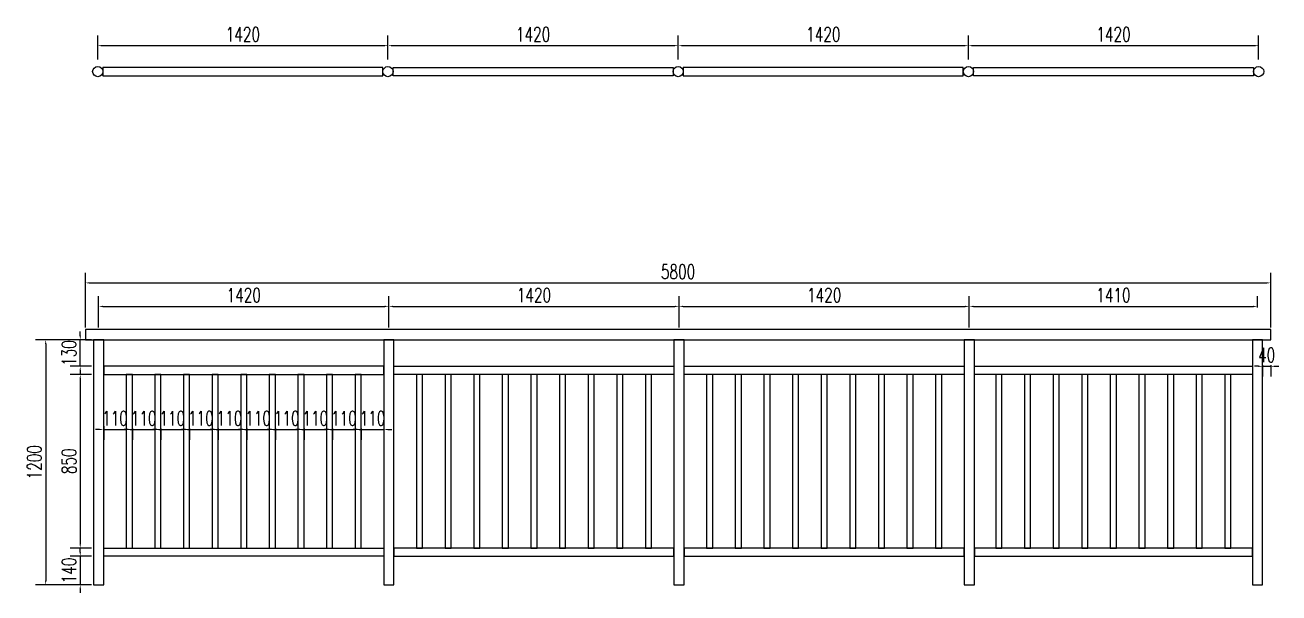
# Model space of a CAD drawing. Header units: millimetres. Extents: x -2430464 to 225692, y -180 to 1805330.
# Drawn here: x -1403100 to -1396965, y 608733 to 611515 of the extents above; entities that cross this region are included whole.
import ezdxf

# ---------------------------------------------------------------- set-up
doc = ezdxf.new("R2010")
doc.units = ezdxf.units.MM
doc.header["$LTSCALE"] = 1000
doc.layers.get('0').update_dxf_attribs({"linetype": 'CONTINUOUS'})
doc.layers.get('DEFPOINTS').update_dxf_attribs({"linetype": 'CONTINUOUS'})
for name, color, linetype in [('W-PLASTIC_RAILINGS塑木栏杆', 6, 'CONTINUOUS'), ('W-WOOD_FLOOR木地板', 30, 'CONTINUOUS'), ('景-通用-文字', 7, 'CONTINUOUS')]:
    doc.layers.add(name, color=color, linetype=linetype)
doc.styles.add('STANDARD_T3', font='simplex.shx', dxfattribs={"width": 0.7, "bigfont": 'gbcbig.shx'})
doc.dimstyles.new('W&&20', dxfattribs={"dimtxt": 70, "dimasz": 20, "dimexe": 50, "dimexo": 60, "dimgap": 20, "dimtad": 1, "dimdec": 0, "dimzin": 0, "dimdsep": 46, "dimtxsty": 'STANDARD_T3', "dimcen": 0.09, "dimclrd": 1, "dimclre": 1, "dimclrt": 7, "dimazin": 2, "dimtfac": 1, "dimtdec": 0, "dimtix": 1, "dimtmove": 2, "dimatfit": 3, "dimfxl": 0, "dimtolj": 1, "dimtzin": 0, "dimarcsym": 0})

# ---------------------------------------------------------------- blocks, each defined once
blk = doc.blocks.new('*U1873')
at = {"layer": 'W-PLASTIC_RAILINGS塑木栏杆'}
blk.add_lwpolyline([(-15, -420), (15, -420), (15, 430), (-15, 430)], close=True, dxfattribs=at)
blk = doc.blocks.new('*U1874')
at = {"layer": 'W-PLASTIC_RAILINGS塑木栏杆', "color": 0, "linetype": 'ByBlock', "lineweight": -2, "transparency": 16777216}
for p in [(0, 0), (140, 0), (280, 0), (420, 0), (560, 0), (700, 0), (840, 0), (980, 0), (1120, 0)]:
    blk.add_blockref('*U1873', p, dxfattribs=at)
blk = doc.blocks.new('*D1890')
at = {"layer": 'DEFPOINTS', "color": 0, "transparency": 16777216}
for p in [(-1402805, 609973.4), (-1402999, 608773.4), (-1402765, 608773.4)]:
    blk.add_point(p, dxfattribs=at)
at = {"layer": 'W-WOOD_FLOOR木地板', "color": 1, "lineweight": -2, "transparency": 16777216}
for p, q in [((-1402865, 609973.4), (-1403049, 609973.4)), ((-1402999, 609953.4), (-1402999, 608793.4)), ((-1402825, 608773.4), (-1403049, 608773.4))]:
    blk.add_line(p, q, dxfattribs=at)
at = {"layer": 'W-WOOD_FLOOR木地板', "color": 1, "transparency": 16777216}
for points in [[(-1403002.3, 609953.4), (-1402995.7, 609953.4), (-1402999, 609973.4)], [(-1403002.3, 608793.4), (-1402995.7, 608793.4), (-1402999, 608773.4)]]:
    blk.add_solid(points, dxfattribs=at)
at = {"layer": 'W-WOOD_FLOOR木地板', "color": 7, "transparency": 16777216, "insert": (-1403054, 609373.4), "char_height": 70, "attachment_point": 5, "rotation": 90, "style": 'STANDARD_T3'}
blk.add_mtext('\\A1;1200', dxfattribs=at)
blk = doc.blocks.new('*D1879')
at = {"layer": 'DEFPOINTS', "color": 0, "transparency": 16777216}
for p in [(-1402715, 609803.4), (-1402830, 608953.4), (-1402715, 608953.4)]:
    blk.add_point(p, dxfattribs=at)
at = {"layer": 'W-WOOD_FLOOR木地板', "color": 1, "lineweight": -2, "transparency": 16777216}
for p, q in [((-1402775, 609803.4), (-1402880, 609803.4)), ((-1402830, 609783.4), (-1402830, 608973.4)), ((-1402775, 608953.4), (-1402880, 608953.4))]:
    blk.add_line(p, q, dxfattribs=at)
at = {"layer": 'W-WOOD_FLOOR木地板', "color": 1, "transparency": 16777216}
for points in [[(-1402833.3, 609783.4), (-1402826.7, 609783.4), (-1402830, 609803.4)], [(-1402833.3, 608973.4), (-1402826.7, 608973.4), (-1402830, 608953.4)]]:
    blk.add_solid(points, dxfattribs=at)
at = {"layer": 'W-WOOD_FLOOR木地板', "color": 7, "transparency": 16777216, "insert": (-1402885, 609378.4), "char_height": 70, "attachment_point": 5, "rotation": 90, "style": 'STANDARD_T3'}
blk.add_mtext('\\A1;850', dxfattribs=at)
blk = doc.blocks.new('*D1880')
at = {"layer": 'DEFPOINTS', "color": 0, "transparency": 16777216}
for p in [(-1402830, 609973.4), (-1402715, 609973.4), (-1402715, 609843.4)]:
    blk.add_point(p, dxfattribs=at)
at = {"layer": 'W-WOOD_FLOOR木地板', "color": 1, "lineweight": -2, "transparency": 16777216}
for p, q in [((-1402830, 609993.4), (-1402830, 610013.4)), ((-1402775, 609973.4), (-1402880, 609973.4)), ((-1402830, 609843.4), (-1402830, 609973.4)), ((-1402775, 609843.4), (-1402880, 609843.4)), ((-1402830, 609823.4), (-1402830, 609803.4))]:
    blk.add_line(p, q, dxfattribs=at)
at = {"layer": 'W-WOOD_FLOOR木地板', "color": 1, "transparency": 16777216}
for points in [[(-1402833.3, 609993.4), (-1402826.7, 609993.4), (-1402830, 609973.4)], [(-1402833.3, 609823.4), (-1402826.7, 609823.4), (-1402830, 609843.4)]]:
    blk.add_solid(points, dxfattribs=at)
at = {"layer": 'W-WOOD_FLOOR木地板', "color": 7, "transparency": 16777216, "insert": (-1402885, 609908.4), "char_height": 70, "attachment_point": 5, "rotation": 90, "style": 'STANDARD_T3'}
blk.add_mtext('\\A1;130', dxfattribs=at)
blk = doc.blocks.new('*D1891')
at = {"layer": 'DEFPOINTS', "color": 0, "transparency": 16777216}
for p in [(-1402715, 608913.4), (-1402829.9, 608773.4), (-1402715, 608773.4)]:
    blk.add_point(p, dxfattribs=at)
at = {"layer": 'W-WOOD_FLOOR木地板', "color": 1, "lineweight": -2, "transparency": 16777216}
for p, q in [((-1402775, 608913.4), (-1402879.9, 608913.4)), ((-1402829.9, 608933.4), (-1402829.9, 608953.4)), ((-1402829.9, 608913.4), (-1402829.9, 608773.4)), ((-1402775, 608773.4), (-1402879.9, 608773.4)), ((-1402829.9, 608753.4), (-1402829.9, 608733.4))]:
    blk.add_line(p, q, dxfattribs=at)
at = {"layer": 'W-WOOD_FLOOR木地板', "color": 1, "transparency": 16777216}
for points in [[(-1402833.3, 608933.4), (-1402826.6, 608933.4), (-1402829.9, 608913.4)], [(-1402833.3, 608753.4), (-1402826.6, 608753.4), (-1402829.9, 608773.4)]]:
    blk.add_solid(points, dxfattribs=at)
at = {"layer": 'W-WOOD_FLOOR木地板', "color": 7, "transparency": 16777216, "insert": (-1402884.9, 608843.4), "char_height": 70, "attachment_point": 5, "rotation": 90, "style": 'STANDARD_T3'}
blk.add_mtext('\\A1;140', dxfattribs=at)
blk = doc.blocks.new('*D1892')
at = {"layer": 'DEFPOINTS', "color": 0, "transparency": 16777216}
for p in [(-1401320, 610136.9), (-1402740, 609973.4), (-1401320, 609973.4)]:
    blk.add_point(p, dxfattribs=at)
at = {"layer": 'W-WOOD_FLOOR木地板', "color": 1, "lineweight": -2, "transparency": 16777216}
for p, q in [((-1402740, 610033.4), (-1402740, 610186.9)), ((-1401320, 610033.4), (-1401320, 610186.9)), ((-1402720, 610136.9), (-1401340, 610136.9))]:
    blk.add_line(p, q, dxfattribs=at)
at = {"layer": 'W-WOOD_FLOOR木地板', "color": 1, "transparency": 16777216}
for points in [[(-1402720, 610140.2), (-1402720, 610133.6), (-1402740, 610136.9)], [(-1401340, 610140.2), (-1401340, 610133.6), (-1401320, 610136.9)]]:
    blk.add_solid(points, dxfattribs=at)
at = {"layer": 'W-WOOD_FLOOR木地板', "color": 7, "transparency": 16777216, "insert": (-1402030, 610191.9), "char_height": 70, "attachment_point": 5, "style": 'STANDARD_T3'}
blk.add_mtext('\\A1;1420', dxfattribs=at)
blk = doc.blocks.new('*D1893')
at = {"layer": 'DEFPOINTS', "color": 0, "transparency": 16777216}
for p in [(-1399900, 610136.9), (-1401320, 609973.4), (-1399900, 609973.4)]:
    blk.add_point(p, dxfattribs=at)
at = {"layer": 'W-WOOD_FLOOR木地板', "color": 1, "lineweight": -2, "transparency": 16777216}
for p, q in [((-1401320, 610033.4), (-1401320, 610186.9)), ((-1399900, 610033.4), (-1399900, 610186.9)), ((-1401300, 610136.9), (-1399920, 610136.9))]:
    blk.add_line(p, q, dxfattribs=at)
at = {"layer": 'W-WOOD_FLOOR木地板', "color": 1, "transparency": 16777216}
for points in [[(-1401300, 610140.2), (-1401300, 610133.6), (-1401320, 610136.9)], [(-1399920, 610140.2), (-1399920, 610133.6), (-1399900, 610136.9)]]:
    blk.add_solid(points, dxfattribs=at)
at = {"layer": 'W-WOOD_FLOOR木地板', "color": 7, "transparency": 16777216, "insert": (-1400610, 610191.9), "char_height": 70, "attachment_point": 5, "style": 'STANDARD_T3'}
blk.add_mtext('\\A1;1420', dxfattribs=at)
blk = doc.blocks.new('*D1894')
at = {"layer": 'DEFPOINTS', "color": 0, "transparency": 16777216}
for p in [(-1398480, 610136.9), (-1399900, 609973.4), (-1398480, 609973.4)]:
    blk.add_point(p, dxfattribs=at)
at = {"layer": 'W-WOOD_FLOOR木地板', "color": 1, "lineweight": -2, "transparency": 16777216}
for p, q in [((-1399900, 610033.4), (-1399900, 610186.9)), ((-1398480, 610033.4), (-1398480, 610186.9)), ((-1399880, 610136.9), (-1398500, 610136.9))]:
    blk.add_line(p, q, dxfattribs=at)
at = {"layer": 'W-WOOD_FLOOR木地板', "color": 1, "transparency": 16777216}
for points in [[(-1399880, 610140.2), (-1399880, 610133.6), (-1399900, 610136.9)], [(-1398500, 610140.2), (-1398500, 610133.6), (-1398480, 610136.9)]]:
    blk.add_solid(points, dxfattribs=at)
at = {"layer": 'W-WOOD_FLOOR木地板', "color": 7, "transparency": 16777216, "insert": (-1399190, 610191.9), "char_height": 70, "attachment_point": 5, "style": 'STANDARD_T3'}
blk.add_mtext('\\A1;1420', dxfattribs=at)
blk = doc.blocks.new('*D1895')
at = {"layer": 'DEFPOINTS', "color": 0, "transparency": 16777216}
for p in [(-1402715, 609610.9), (-1402605, 609610.9), (-1402605, 609533.9)]:
    blk.add_point(p, dxfattribs=at)
at = {"layer": 'W-WOOD_FLOOR木地板', "color": 1, "lineweight": -2, "transparency": 16777216}
for p, q in [((-1402735, 609533.9), (-1402755, 609533.9)), ((-1402715, 609550.9), (-1402715, 609483.9)), ((-1402715, 609533.9), (-1402605, 609533.9)), ((-1402605, 609550.9), (-1402605, 609483.9)), ((-1402585, 609533.9), (-1402565, 609533.9))]:
    blk.add_line(p, q, dxfattribs=at)
at = {"layer": 'W-WOOD_FLOOR木地板', "color": 1, "transparency": 16777216}
for points in [[(-1402735, 609537.2), (-1402735, 609530.6), (-1402715, 609533.9)], [(-1402585, 609537.2), (-1402585, 609530.6), (-1402605, 609533.9)]]:
    blk.add_solid(points, dxfattribs=at)
at = {"layer": 'W-WOOD_FLOOR木地板', "color": 7, "transparency": 16777216, "insert": (-1402660, 609588.9), "char_height": 70, "attachment_point": 5, "style": 'STANDARD_T3'}
blk.add_mtext('\\A1;110', dxfattribs=at)
blk = doc.blocks.new('*D1881')
at = {"layer": 'DEFPOINTS', "color": 0, "transparency": 16777216}
for p in [(-1401735, 609657.8), (-1401625, 609657.8), (-1401625, 609533.9)]:
    blk.add_point(p, dxfattribs=at)
at = {"layer": '景-通用-文字', "color": 1, "lineweight": -2, "transparency": 16777216}
for p, q in [((-1401755, 609533.9), (-1401775, 609533.9)), ((-1401735, 609538.9), (-1401735, 609483.9)), ((-1401735, 609533.9), (-1401625, 609533.9)), ((-1401625, 609538.9), (-1401625, 609483.9)), ((-1401605, 609533.9), (-1401585, 609533.9))]:
    blk.add_line(p, q, dxfattribs=at)
at = {"layer": '景-通用-文字', "color": 1, "transparency": 16777216}
for points in [[(-1401755, 609537.2), (-1401755, 609530.6), (-1401735, 609533.9)], [(-1401605, 609537.2), (-1401605, 609530.6), (-1401625, 609533.9)]]:
    blk.add_solid(points, dxfattribs=at)
at = {"layer": '景-通用-文字', "color": 7, "transparency": 16777216, "insert": (-1401680, 609588.9), "char_height": 70, "attachment_point": 5, "style": 'STANDARD_T3'}
blk.add_mtext('\\A1;110', dxfattribs=at)
blk = doc.blocks.new('*D1882')
at = {"layer": 'DEFPOINTS', "color": 0, "transparency": 16777216}
for p in [(-1401455, 609657.8), (-1401345, 609657.8), (-1401345, 609533.9)]:
    blk.add_point(p, dxfattribs=at)
at = {"layer": '景-通用-文字', "color": 1, "lineweight": -2, "transparency": 16777216}
for p, q in [((-1401475, 609533.9), (-1401495, 609533.9)), ((-1401455, 609538.9), (-1401455, 609483.9)), ((-1401455, 609533.9), (-1401345, 609533.9)), ((-1401345, 609538.9), (-1401345, 609483.9)), ((-1401325, 609533.9), (-1401305, 609533.9))]:
    blk.add_line(p, q, dxfattribs=at)
at = {"layer": '景-通用-文字', "color": 1, "transparency": 16777216}
for points in [[(-1401475, 609537.2), (-1401475, 609530.6), (-1401455, 609533.9)], [(-1401325, 609537.2), (-1401325, 609530.6), (-1401345, 609533.9)]]:
    blk.add_solid(points, dxfattribs=at)
at = {"layer": '景-通用-文字', "color": 7, "transparency": 16777216, "insert": (-1401400, 609588.9), "char_height": 70, "attachment_point": 5, "style": 'STANDARD_T3'}
blk.add_mtext('\\A1;110', dxfattribs=at)
blk = doc.blocks.new('*D1886')
at = {"layer": 'DEFPOINTS', "color": 0, "transparency": 16777216}
for p in [(-1401595, 609657.8), (-1401485, 609657.8), (-1401485, 609533.9)]:
    blk.add_point(p, dxfattribs=at)
at = {"layer": '景-通用-文字', "color": 1, "lineweight": -2, "transparency": 16777216}
for p, q in [((-1401615, 609533.9), (-1401635, 609533.9)), ((-1401595, 609538.9), (-1401595, 609483.9)), ((-1401595, 609533.9), (-1401485, 609533.9)), ((-1401485, 609538.9), (-1401485, 609483.9)), ((-1401465, 609533.9), (-1401445, 609533.9))]:
    blk.add_line(p, q, dxfattribs=at)
at = {"layer": '景-通用-文字', "color": 1, "transparency": 16777216}
for points in [[(-1401615, 609537.2), (-1401615, 609530.6), (-1401595, 609533.9)], [(-1401465, 609537.2), (-1401465, 609530.6), (-1401485, 609533.9)]]:
    blk.add_solid(points, dxfattribs=at)
at = {"layer": '景-通用-文字', "color": 7, "transparency": 16777216, "insert": (-1401540, 609588.9), "char_height": 70, "attachment_point": 5, "style": 'STANDARD_T3'}
blk.add_mtext('\\A1;110', dxfattribs=at)
blk = doc.blocks.new('*D1887')
at = {"layer": 'DEFPOINTS', "color": 0, "transparency": 16777216}
for p in [(-1401875, 609657.8), (-1401765, 609657.8), (-1401765, 609533.9)]:
    blk.add_point(p, dxfattribs=at)
at = {"layer": '景-通用-文字', "color": 1, "lineweight": -2, "transparency": 16777216}
for p, q in [((-1401895, 609533.9), (-1401915, 609533.9)), ((-1401875, 609538.9), (-1401875, 609483.9)), ((-1401875, 609533.9), (-1401765, 609533.9)), ((-1401765, 609538.9), (-1401765, 609483.9)), ((-1401745, 609533.9), (-1401725, 609533.9))]:
    blk.add_line(p, q, dxfattribs=at)
at = {"layer": '景-通用-文字', "color": 1, "transparency": 16777216}
for points in [[(-1401895, 609537.2), (-1401895, 609530.6), (-1401875, 609533.9)], [(-1401745, 609537.2), (-1401745, 609530.6), (-1401765, 609533.9)]]:
    blk.add_solid(points, dxfattribs=at)
at = {"layer": '景-通用-文字', "color": 7, "transparency": 16777216, "insert": (-1401820, 609588.9), "char_height": 70, "attachment_point": 5, "style": 'STANDARD_T3'}
blk.add_mtext('\\A1;110', dxfattribs=at)
blk = doc.blocks.new('*D1888')
at = {"layer": 'DEFPOINTS', "color": 0, "transparency": 16777216}
for p in [(-1402015, 609657.8), (-1401905, 609657.8), (-1401905, 609533.9)]:
    blk.add_point(p, dxfattribs=at)
at = {"layer": '景-通用-文字', "color": 1, "lineweight": -2, "transparency": 16777216}
for p, q in [((-1402035, 609533.9), (-1402055, 609533.9)), ((-1402015, 609538.9), (-1402015, 609483.9)), ((-1402015, 609533.9), (-1401905, 609533.9)), ((-1401905, 609538.9), (-1401905, 609483.9)), ((-1401885, 609533.9), (-1401865, 609533.9))]:
    blk.add_line(p, q, dxfattribs=at)
at = {"layer": '景-通用-文字', "color": 1, "transparency": 16777216}
for points in [[(-1402035, 609537.2), (-1402035, 609530.6), (-1402015, 609533.9)], [(-1401885, 609537.2), (-1401885, 609530.6), (-1401905, 609533.9)]]:
    blk.add_solid(points, dxfattribs=at)
at = {"layer": '景-通用-文字', "color": 7, "transparency": 16777216, "insert": (-1401960, 609588.9), "char_height": 70, "attachment_point": 5, "style": 'STANDARD_T3'}
blk.add_mtext('\\A1;110', dxfattribs=at)
blk = doc.blocks.new('*D1889')
at = {"layer": 'DEFPOINTS', "color": 0, "transparency": 16777216}
for p in [(-1402155, 609657.8), (-1402045, 609657.8), (-1402045, 609533.9)]:
    blk.add_point(p, dxfattribs=at)
at = {"layer": '景-通用-文字', "color": 1, "lineweight": -2, "transparency": 16777216}
for p, q in [((-1402175, 609533.9), (-1402195, 609533.9)), ((-1402155, 609538.9), (-1402155, 609483.9)), ((-1402155, 609533.9), (-1402045, 609533.9)), ((-1402045, 609538.9), (-1402045, 609483.9)), ((-1402025, 609533.9), (-1402005, 609533.9))]:
    blk.add_line(p, q, dxfattribs=at)
at = {"layer": '景-通用-文字', "color": 1, "transparency": 16777216}
for points in [[(-1402175, 609537.2), (-1402175, 609530.6), (-1402155, 609533.9)], [(-1402025, 609537.2), (-1402025, 609530.6), (-1402045, 609533.9)]]:
    blk.add_solid(points, dxfattribs=at)
at = {"layer": '景-通用-文字', "color": 7, "transparency": 16777216, "insert": (-1402100, 609588.9), "char_height": 70, "attachment_point": 5, "style": 'STANDARD_T3'}
blk.add_mtext('\\A1;110', dxfattribs=at)
blk = doc.blocks.new('*D1883')
at = {"layer": 'DEFPOINTS', "color": 0, "transparency": 16777216}
for p in [(-1402295, 609657.8), (-1402185, 609657.8), (-1402185, 609533.9)]:
    blk.add_point(p, dxfattribs=at)
at = {"layer": '景-通用-文字', "color": 1, "lineweight": -2, "transparency": 16777216}
for p, q in [((-1402315, 609533.9), (-1402335, 609533.9)), ((-1402295, 609538.9), (-1402295, 609483.9)), ((-1402295, 609533.9), (-1402185, 609533.9)), ((-1402185, 609538.9), (-1402185, 609483.9)), ((-1402165, 609533.9), (-1402145, 609533.9))]:
    blk.add_line(p, q, dxfattribs=at)
at = {"layer": '景-通用-文字', "color": 1, "transparency": 16777216}
for points in [[(-1402315, 609537.2), (-1402315, 609530.6), (-1402295, 609533.9)], [(-1402165, 609537.2), (-1402165, 609530.6), (-1402185, 609533.9)]]:
    blk.add_solid(points, dxfattribs=at)
at = {"layer": '景-通用-文字', "color": 7, "transparency": 16777216, "insert": (-1402240, 609588.9), "char_height": 70, "attachment_point": 5, "style": 'STANDARD_T3'}
blk.add_mtext('\\A1;110', dxfattribs=at)
blk = doc.blocks.new('*D1884')
at = {"layer": 'DEFPOINTS', "color": 0, "transparency": 16777216}
for p in [(-1402435, 609657.8), (-1402325, 609657.8), (-1402325, 609533.9)]:
    blk.add_point(p, dxfattribs=at)
at = {"layer": '景-通用-文字', "color": 1, "lineweight": -2, "transparency": 16777216}
for p, q in [((-1402455, 609533.9), (-1402475, 609533.9)), ((-1402435, 609538.9), (-1402435, 609483.9)), ((-1402435, 609533.9), (-1402325, 609533.9)), ((-1402325, 609538.9), (-1402325, 609483.9)), ((-1402305, 609533.9), (-1402285, 609533.9))]:
    blk.add_line(p, q, dxfattribs=at)
at = {"layer": '景-通用-文字', "color": 1, "transparency": 16777216}
for points in [[(-1402455, 609537.2), (-1402455, 609530.6), (-1402435, 609533.9)], [(-1402305, 609537.2), (-1402305, 609530.6), (-1402325, 609533.9)]]:
    blk.add_solid(points, dxfattribs=at)
at = {"layer": '景-通用-文字', "color": 7, "transparency": 16777216, "insert": (-1402380, 609588.9), "char_height": 70, "attachment_point": 5, "style": 'STANDARD_T3'}
blk.add_mtext('\\A1;110', dxfattribs=at)
blk = doc.blocks.new('*D1885')
at = {"layer": 'DEFPOINTS', "color": 0, "transparency": 16777216}
for p in [(-1402575, 609657.8), (-1402465, 609657.8), (-1402465, 609533.9)]:
    blk.add_point(p, dxfattribs=at)
at = {"layer": '景-通用-文字', "color": 1, "lineweight": -2, "transparency": 16777216}
for p, q in [((-1402595, 609533.9), (-1402615, 609533.9)), ((-1402575, 609538.9), (-1402575, 609483.9)), ((-1402575, 609533.9), (-1402465, 609533.9)), ((-1402465, 609538.9), (-1402465, 609483.9)), ((-1402445, 609533.9), (-1402425, 609533.9))]:
    blk.add_line(p, q, dxfattribs=at)
at = {"layer": '景-通用-文字', "color": 1, "transparency": 16777216}
for points in [[(-1402595, 609537.2), (-1402595, 609530.6), (-1402575, 609533.9)], [(-1402445, 609537.2), (-1402445, 609530.6), (-1402465, 609533.9)]]:
    blk.add_solid(points, dxfattribs=at)
at = {"layer": '景-通用-文字', "color": 7, "transparency": 16777216, "insert": (-1402520, 609588.9), "char_height": 70, "attachment_point": 5, "style": 'STANDARD_T3'}
blk.add_mtext('\\A1;110', dxfattribs=at)
blk = doc.blocks.new('*U1875')
at = {"layer": 'W-PLASTIC_RAILINGS塑木栏杆'}
blk.add_lwpolyline([(-15, -420), (15, -420), (15, 430), (-15, 430)], close=True, dxfattribs=at)
blk = doc.blocks.new('*U1876')
at = {"layer": 'W-PLASTIC_RAILINGS塑木栏杆', "color": 0, "linetype": 'ByBlock', "lineweight": -2, "transparency": 16777216}
for p in [(0, 0), (140, 0), (280, 0), (420, 0), (560, 0), (700, 0), (840, 0), (980, 0), (1120, 0)]:
    blk.add_blockref('*U1875', p, dxfattribs=at)
blk = doc.blocks.new('*U1877')
at = {"layer": 'W-PLASTIC_RAILINGS塑木栏杆'}
blk.add_lwpolyline([(-15, -420), (15, -420), (15, 430), (-15, 430)], close=True, dxfattribs=at)
blk = doc.blocks.new('*U1878')
at = {"layer": 'W-PLASTIC_RAILINGS塑木栏杆', "color": 0, "linetype": 'ByBlock', "lineweight": -2, "transparency": 16777216}
for p in [(0, 0), (140, 0), (280, 0), (420, 0), (560, 0), (700, 0), (840, 0), (980, 0), (1120, 0)]:
    blk.add_blockref('*U1877', p, dxfattribs=at)
blk = doc.blocks.new('*U1896')
at = {"layer": 'W-PLASTIC_RAILINGS塑木栏杆'}
blk.add_lwpolyline([(-15, -420), (15, -420), (15, 430), (-15, 430)], close=True, dxfattribs=at)
blk = doc.blocks.new('*U1897')
at = {"layer": 'W-PLASTIC_RAILINGS塑木栏杆', "color": 0, "linetype": 'ByBlock', "lineweight": -2, "transparency": 16777216}
for p in [(0, 0), (140, 0), (280, 0), (420, 0), (560, 0), (700, 0), (840, 0), (980, 0), (1120, 0)]:
    blk.add_blockref('*U1896', p, dxfattribs=at)
blk = doc.blocks.new('*D1898')
at = {"color": 1, "lineweight": -2, "transparency": 16777216}
for p, q in [((-1398480, 610131.9), (-1398480, 610186.9)), ((-1397070, 610131.9), (-1397070, 610186.9)), ((-1398460, 610136.9), (-1397090, 610136.9))]:
    blk.add_line(p, q, dxfattribs=at)
at = {"color": 1, "transparency": 16777216}
for points in [[(-1398460, 610140.2), (-1398460, 610133.6), (-1398480, 610136.9)], [(-1397090, 610140.2), (-1397090, 610133.6), (-1397070, 610136.9)]]:
    blk.add_solid(points, dxfattribs=at)
at = {"layer": 'DEFPOINTS', "color": 0, "transparency": 16777216}
for p in [(-1397070, 610136.9), (-1398480, 609973.4), (-1397070, 609973.4)]:
    blk.add_point(p, dxfattribs=at)
at = {"color": 7, "transparency": 16777216, "insert": (-1397775, 610191.9), "char_height": 70, "attachment_point": 5, "style": 'STANDARD_T3'}
blk.add_mtext('\\A1;1410', dxfattribs=at)
blk = doc.blocks.new('*D2187')
at = {"color": 1, "lineweight": -2, "transparency": 16777216}
for p, q in [((-1397065, 609843.4), (-1397085, 609843.4)), ((-1397045, 609848.4), (-1397045, 609793.4)), ((-1397045, 609843.4), (-1397005, 609843.4)), ((-1397005, 609848.4), (-1397005, 609793.4)), ((-1396985, 609843.4), (-1396965, 609843.4))]:
    blk.add_line(p, q, dxfattribs=at)
at = {"color": 1, "transparency": 16777216}
for points in [[(-1397065, 609846.7), (-1397065, 609840.1), (-1397045, 609843.4)], [(-1396985, 609846.7), (-1396985, 609840.1), (-1397005, 609843.4)]]:
    blk.add_solid(points, dxfattribs=at)
at = {"layer": 'DEFPOINTS', "color": 0, "transparency": 16777216}
for p in [(-1397045, 609973.4), (-1397005, 609973.4), (-1397005, 609843.4)]:
    blk.add_point(p, dxfattribs=at)
at = {"color": 7, "transparency": 16777216, "insert": (-1397025, 609898.4), "char_height": 70, "attachment_point": 5, "style": 'STANDARD_T3'}
blk.add_mtext('\\A1;40', dxfattribs=at)
blk = doc.blocks.new('*D2188')
at = {"layer": 'DEFPOINTS', "color": 0, "transparency": 16777216}
for p in [(-1397005, 610252), (-1402805, 609973.4), (-1397005, 609973.4)]:
    blk.add_point(p, dxfattribs=at)
at = {"layer": 'W-WOOD_FLOOR木地板', "color": 1, "lineweight": -2, "transparency": 16777216}
for p, q in [((-1402805, 610033.4), (-1402805, 610302)), ((-1402785, 610252), (-1397025, 610252)), ((-1397005, 610033.4), (-1397005, 610302))]:
    blk.add_line(p, q, dxfattribs=at)
at = {"layer": 'W-WOOD_FLOOR木地板', "color": 1, "transparency": 16777216}
for points in [[(-1402785, 610255.3), (-1402785, 610248.7), (-1402805, 610252)], [(-1397025, 610255.3), (-1397025, 610248.7), (-1397005, 610252)]]:
    blk.add_solid(points, dxfattribs=at)
at = {"layer": 'W-WOOD_FLOOR木地板', "color": 7, "transparency": 16777216, "insert": (-1399905, 610307), "char_height": 70, "attachment_point": 5, "style": 'STANDARD_T3'}
blk.add_mtext('\\A1;5800', dxfattribs=at)
blk = doc.blocks.new('*D2304')
at = {"color": 1, "lineweight": -2, "transparency": 16777216}
for p, q in [((-1402744.3, 611346.7), (-1402744.3, 611463.8)), ((-1402724.3, 611413.8), (-1401344.3, 611413.8)), ((-1401324.3, 611346.7), (-1401324.3, 611463.8))]:
    blk.add_line(p, q, dxfattribs=at)
at = {"color": 1, "transparency": 16777216}
for points in [[(-1402724.3, 611417.1), (-1402724.3, 611410.5), (-1402744.3, 611413.8)], [(-1401344.3, 611417.1), (-1401344.3, 611410.5), (-1401324.3, 611413.8)]]:
    blk.add_solid(points, dxfattribs=at)
at = {"layer": 'DEFPOINTS', "color": 0, "transparency": 16777216}
for p in [(-1401324.3, 611413.8), (-1402744.3, 611286.7), (-1401324.3, 611286.7)]:
    blk.add_point(p, dxfattribs=at)
at = {"color": 7, "transparency": 16777216, "insert": (-1402034.3, 611468.8), "char_height": 70, "attachment_point": 5, "style": 'STANDARD_T3'}
blk.add_mtext('\\A1;1420', dxfattribs=at)
blk = doc.blocks.new('*D2305')
at = {"color": 1, "lineweight": -2, "transparency": 16777216}
for p, q in [((-1401324.3, 611346.7), (-1401324.3, 611463.8)), ((-1401304.3, 611413.8), (-1399924.3, 611413.8)), ((-1399904.3, 611346.7), (-1399904.3, 611463.8))]:
    blk.add_line(p, q, dxfattribs=at)
at = {"color": 1, "transparency": 16777216}
for points in [[(-1401304.3, 611417.1), (-1401304.3, 611410.5), (-1401324.3, 611413.8)], [(-1399924.3, 611417.1), (-1399924.3, 611410.5), (-1399904.3, 611413.8)]]:
    blk.add_solid(points, dxfattribs=at)
at = {"layer": 'DEFPOINTS', "color": 0, "transparency": 16777216}
for p in [(-1399904.3, 611413.8), (-1401324.3, 611286.7), (-1399904.3, 611286.7)]:
    blk.add_point(p, dxfattribs=at)
at = {"color": 7, "transparency": 16777216, "insert": (-1400614.3, 611468.8), "char_height": 70, "attachment_point": 5, "style": 'STANDARD_T3'}
blk.add_mtext('\\A1;1420', dxfattribs=at)
blk = doc.blocks.new('*D2306')
at = {"color": 1, "lineweight": -2, "transparency": 16777216}
for p, q in [((-1399904.3, 611346.7), (-1399904.3, 611463.8)), ((-1399884.3, 611413.8), (-1398504.3, 611413.8)), ((-1398484.3, 611346.7), (-1398484.3, 611463.8))]:
    blk.add_line(p, q, dxfattribs=at)
at = {"color": 1, "transparency": 16777216}
for points in [[(-1399884.3, 611417.1), (-1399884.3, 611410.5), (-1399904.3, 611413.8)], [(-1398504.3, 611417.1), (-1398504.3, 611410.5), (-1398484.3, 611413.8)]]:
    blk.add_solid(points, dxfattribs=at)
at = {"layer": 'DEFPOINTS', "color": 0, "transparency": 16777216}
for p in [(-1398484.3, 611413.8), (-1399904.3, 611286.7), (-1398484.3, 611286.7)]:
    blk.add_point(p, dxfattribs=at)
at = {"color": 7, "transparency": 16777216, "insert": (-1399194.3, 611468.8), "char_height": 70, "attachment_point": 5, "style": 'STANDARD_T3'}
blk.add_mtext('\\A1;1420', dxfattribs=at)
blk = doc.blocks.new('*D2307')
at = {"color": 1, "lineweight": -2, "transparency": 16777216}
for p, q in [((-1398484.3, 611346.7), (-1398484.3, 611463.8)), ((-1398464.3, 611413.8), (-1397084.3, 611413.8)), ((-1397064.3, 611346.7), (-1397064.3, 611463.8))]:
    blk.add_line(p, q, dxfattribs=at)
at = {"color": 1, "transparency": 16777216}
for points in [[(-1398464.3, 611417.1), (-1398464.3, 611410.5), (-1398484.3, 611413.8)], [(-1397084.3, 611417.1), (-1397084.3, 611410.5), (-1397064.3, 611413.8)]]:
    blk.add_solid(points, dxfattribs=at)
at = {"layer": 'DEFPOINTS', "color": 0, "transparency": 16777216}
for p in [(-1397064.3, 611413.8), (-1398484.3, 611286.7), (-1397064.3, 611286.7)]:
    blk.add_point(p, dxfattribs=at)
at = {"color": 7, "transparency": 16777216, "insert": (-1397774.3, 611468.8), "char_height": 70, "attachment_point": 5, "style": 'STANDARD_T3'}
blk.add_mtext('\\A1;1420', dxfattribs=at)

msp = doc.modelspace()

# ---------------------------------------------------------------- linework, layer by layer
at = {"layer": 'W-PLASTIC_RAILINGS塑木栏杆'}
for points in [[(-1402719.25, 611266.68), (-1401349.25, 611266.68), (-1401349.25, 611306.68), (-1402719.25, 611306.68)], [(-1399929.25, 611266.68), (-1401299.25, 611266.68), (-1401299.25, 611306.68), (-1399929.25, 611306.68)], [(-1399879.25, 611266.68), (-1398509.25, 611266.68), (-1398509.25, 611306.68), (-1399879.25, 611306.68)], [(-1397089.25, 611266.68), (-1398459.25, 611266.68), (-1398459.25, 611306.68), (-1397089.25, 611306.68)], [(-1402804.98, 609973.41), (-1397004.98, 609973.41), (-1397004.98, 610023.41), (-1402804.98, 610023.41)], [(-1402764.98, 608773.41), (-1402714.98, 608773.41), (-1402714.98, 609973.41), (-1402764.98, 609973.41)], [(-1401344.98, 608773.41), (-1401294.98, 608773.41), (-1401294.98, 609973.41), (-1401344.98, 609973.41)], [(-1399924.98, 608773.41), (-1399874.98, 608773.41), (-1399874.98, 609973.41), (-1399924.98, 609973.41)], [(-1398504.98, 608773.41), (-1398454.98, 608773.41), (-1398454.98, 609973.41), (-1398504.98, 609973.41)], [(-1397094.98, 608773.41), (-1397044.98, 608773.41), (-1397044.98, 609973.41), (-1397094.98, 609973.41)], [(-1402714.98, 609803.41), (-1401344.98, 609803.41), (-1401344.98, 609843.41), (-1402714.98, 609843.41)], [(-1399924.98, 609803.41), (-1401294.98, 609803.41), (-1401294.98, 609843.41), (-1399924.98, 609843.41)], [(-1398504.98, 609803.41), (-1399874.98, 609803.41), (-1399874.98, 609843.41), (-1398504.98, 609843.41)], [(-1397094.98, 609803.41), (-1398454.98, 609803.41), (-1398454.98, 609843.41), (-1397094.98, 609843.41)], [(-1402714.98, 608953.41), (-1401344.98, 608953.41), (-1401344.98, 608913.41), (-1402714.98, 608913.41)], [(-1399924.98, 608953.41), (-1401294.98, 608953.41), (-1401294.98, 608913.41), (-1399924.98, 608913.41)], [(-1398504.98, 608953.41), (-1399874.98, 608953.41), (-1399874.98, 608913.41), (-1398504.98, 608913.41)], [(-1397094.98, 608953.41), (-1398454.98, 608953.41), (-1398454.98, 608913.41), (-1397094.98, 608913.41)]]:
    msp.add_lwpolyline(points, close=True, dxfattribs=at)
for centre in [(-1402744.25, 611286.68), (-1401324.25, 611286.68), (-1399904.25, 611286.68), (-1398484.25, 611286.68), (-1397064.25, 611286.68)]:
    msp.add_circle(centre, 25, dxfattribs=at)

# ---------------------------------------------------------------- block references
for name, p in [('*U1874', (-1402589.98, 609373.41)), ('*U1876', (-1401169.98, 609373.41)), ('*U1878', (-1399749.98, 609373.41)), ('*U1897', (-1398334.98, 609373.41))]:
    msp.add_blockref(name, p, dxfattribs=at)

# ---------------------------------------------------------------- dimensions: what is measured, and where the dimension line sits
for base, p1, p2, picture, middle in [((-1401324.25, 611413.8), (-1402744.25, 611286.68), (-1401324.25, 611286.68), '*D2304', (-1402034.25, 611468.8)), ((-1399904.25, 611413.8), (-1401324.25, 611286.68), (-1399904.25, 611286.68), '*D2305', (-1400614.25, 611468.8)), ((-1398484.25, 611413.8), (-1399904.25, 611286.68), (-1398484.25, 611286.68), '*D2306', (-1399194.25, 611468.8)), ((-1397064.25, 611413.8), (-1398484.25, 611286.68), (-1397064.25, 611286.68), '*D2307', (-1397774.25, 611468.8))]:
    dim = msp.add_linear_dim(base=base, p1=p1, p2=p2, dimstyle='W&&20')
    dim.commit()
    dim.dimension.update_dxf_attribs({"geometry": picture, "text_midpoint": middle})
at = {"color": 1}
for base, p1, p2, picture, middle in [((-1397069.98, 610136.91), (-1398479.98, 609973.41), (-1397069.98, 609973.41), '*D1898', (-1397774.98, 610191.91)), ((-1397004.98, 609843.41), (-1397044.98, 609973.41), (-1397004.98, 609973.41), '*D2187', (-1397024.98, 609898.41))]:
    dim = msp.add_linear_dim(base=base, p1=p1, p2=p2, dimstyle='W&&20', override={"dimfxl": 5, "dimfxlon": 1, "dimarcsym": 2}, dxfattribs=at)
    dim.commit()
    dim.dimension.update_dxf_attribs({"geometry": picture, "text_midpoint": middle})
at = {"layer": 'W-WOOD_FLOOR木地板'}
for base, p1, p2, picture, middle in [((-1397004.98, 610251.98), (-1402804.98, 609973.41), (-1397004.98, 609973.41), '*D2188', (-1399904.98, 610306.98)), ((-1401319.98, 610136.91), (-1402739.98, 609973.41), (-1401319.98, 609973.41), '*D1892', (-1402029.98, 610191.91)), ((-1399899.98, 610136.91), (-1401319.98, 609973.41), (-1399899.98, 609973.41), '*D1893', (-1400609.98, 610191.91)), ((-1398479.98, 610136.91), (-1399899.98, 609973.41), (-1398479.98, 609973.41), '*D1894', (-1399189.98, 610191.91)), ((-1402604.98, 609533.91), (-1402714.98, 609610.91), (-1402604.98, 609610.91), '*D1895', (-1402659.98, 609588.91))]:
    dim = msp.add_linear_dim(base=base, p1=p1, p2=p2, dimstyle='W&&20', dxfattribs=at)
    dim.commit()
    dim.dimension.update_dxf_attribs({"geometry": picture, "text_midpoint": middle})
for base, p1, p2, picture, middle in [((-1402829.98, 609973.41), (-1402714.98, 609843.41), (-1402714.98, 609973.41), '*D1880', (-1402884.98, 609908.41)), ((-1402998.98, 608773.41), (-1402804.98, 609973.41), (-1402764.98, 608773.41), '*D1890', (-1403053.98, 609373.41)), ((-1402829.98, 608953.41), (-1402714.98, 609803.41), (-1402714.98, 608953.41), '*D1879', (-1402884.98, 609378.41)), ((-1402829.92, 608773.41), (-1402714.98, 608913.41), (-1402714.98, 608773.41), '*D1891', (-1402884.92, 608843.41))]:
    dim = msp.add_linear_dim(base=base, p1=p1, p2=p2, angle=90, dimstyle='W&&20', dxfattribs=at)
    dim.commit()
    dim.dimension.update_dxf_attribs({"geometry": picture, "text_midpoint": middle})
at = {"layer": '景-通用-文字', "color": 3}
for base, p1, p2, picture, middle in [((-1402464.98, 609533.91), (-1402574.98, 609657.83), (-1402464.98, 609657.83), '*D1885', (-1402519.98, 609588.91)), ((-1402324.98, 609533.91), (-1402434.98, 609657.83), (-1402324.98, 609657.83), '*D1884', (-1402379.98, 609588.91)), ((-1402184.98, 609533.91), (-1402294.98, 609657.83), (-1402184.98, 609657.83), '*D1883', (-1402239.98, 609588.91)), ((-1402044.98, 609533.91), (-1402154.98, 609657.83), (-1402044.98, 609657.83), '*D1889', (-1402099.98, 609588.91)), ((-1401904.98, 609533.91), (-1402014.98, 609657.83), (-1401904.98, 609657.83), '*D1888', (-1401959.98, 609588.91)), ((-1401764.98, 609533.91), (-1401874.98, 609657.83), (-1401764.98, 609657.83), '*D1887', (-1401819.98, 609588.91)), ((-1401624.98, 609533.91), (-1401734.98, 609657.83), (-1401624.98, 609657.83), '*D1881', (-1401679.98, 609588.91)), ((-1401484.98, 609533.91), (-1401594.98, 609657.83), (-1401484.98, 609657.83), '*D1886', (-1401539.98, 609588.91)), ((-1401344.98, 609533.91), (-1401454.98, 609657.83), (-1401344.98, 609657.83), '*D1882', (-1401399.98, 609588.91))]:
    dim = msp.add_linear_dim(base=base, p1=p1, p2=p2, dimstyle='W&&20', override={"dimfxl": 5, "dimfxlon": 1, "dimarcsym": 2}, dxfattribs=at)
    dim.commit()
    dim.dimension.update_dxf_attribs({"geometry": picture, "text_midpoint": middle})

doc.saveas('drawing.dxf')
